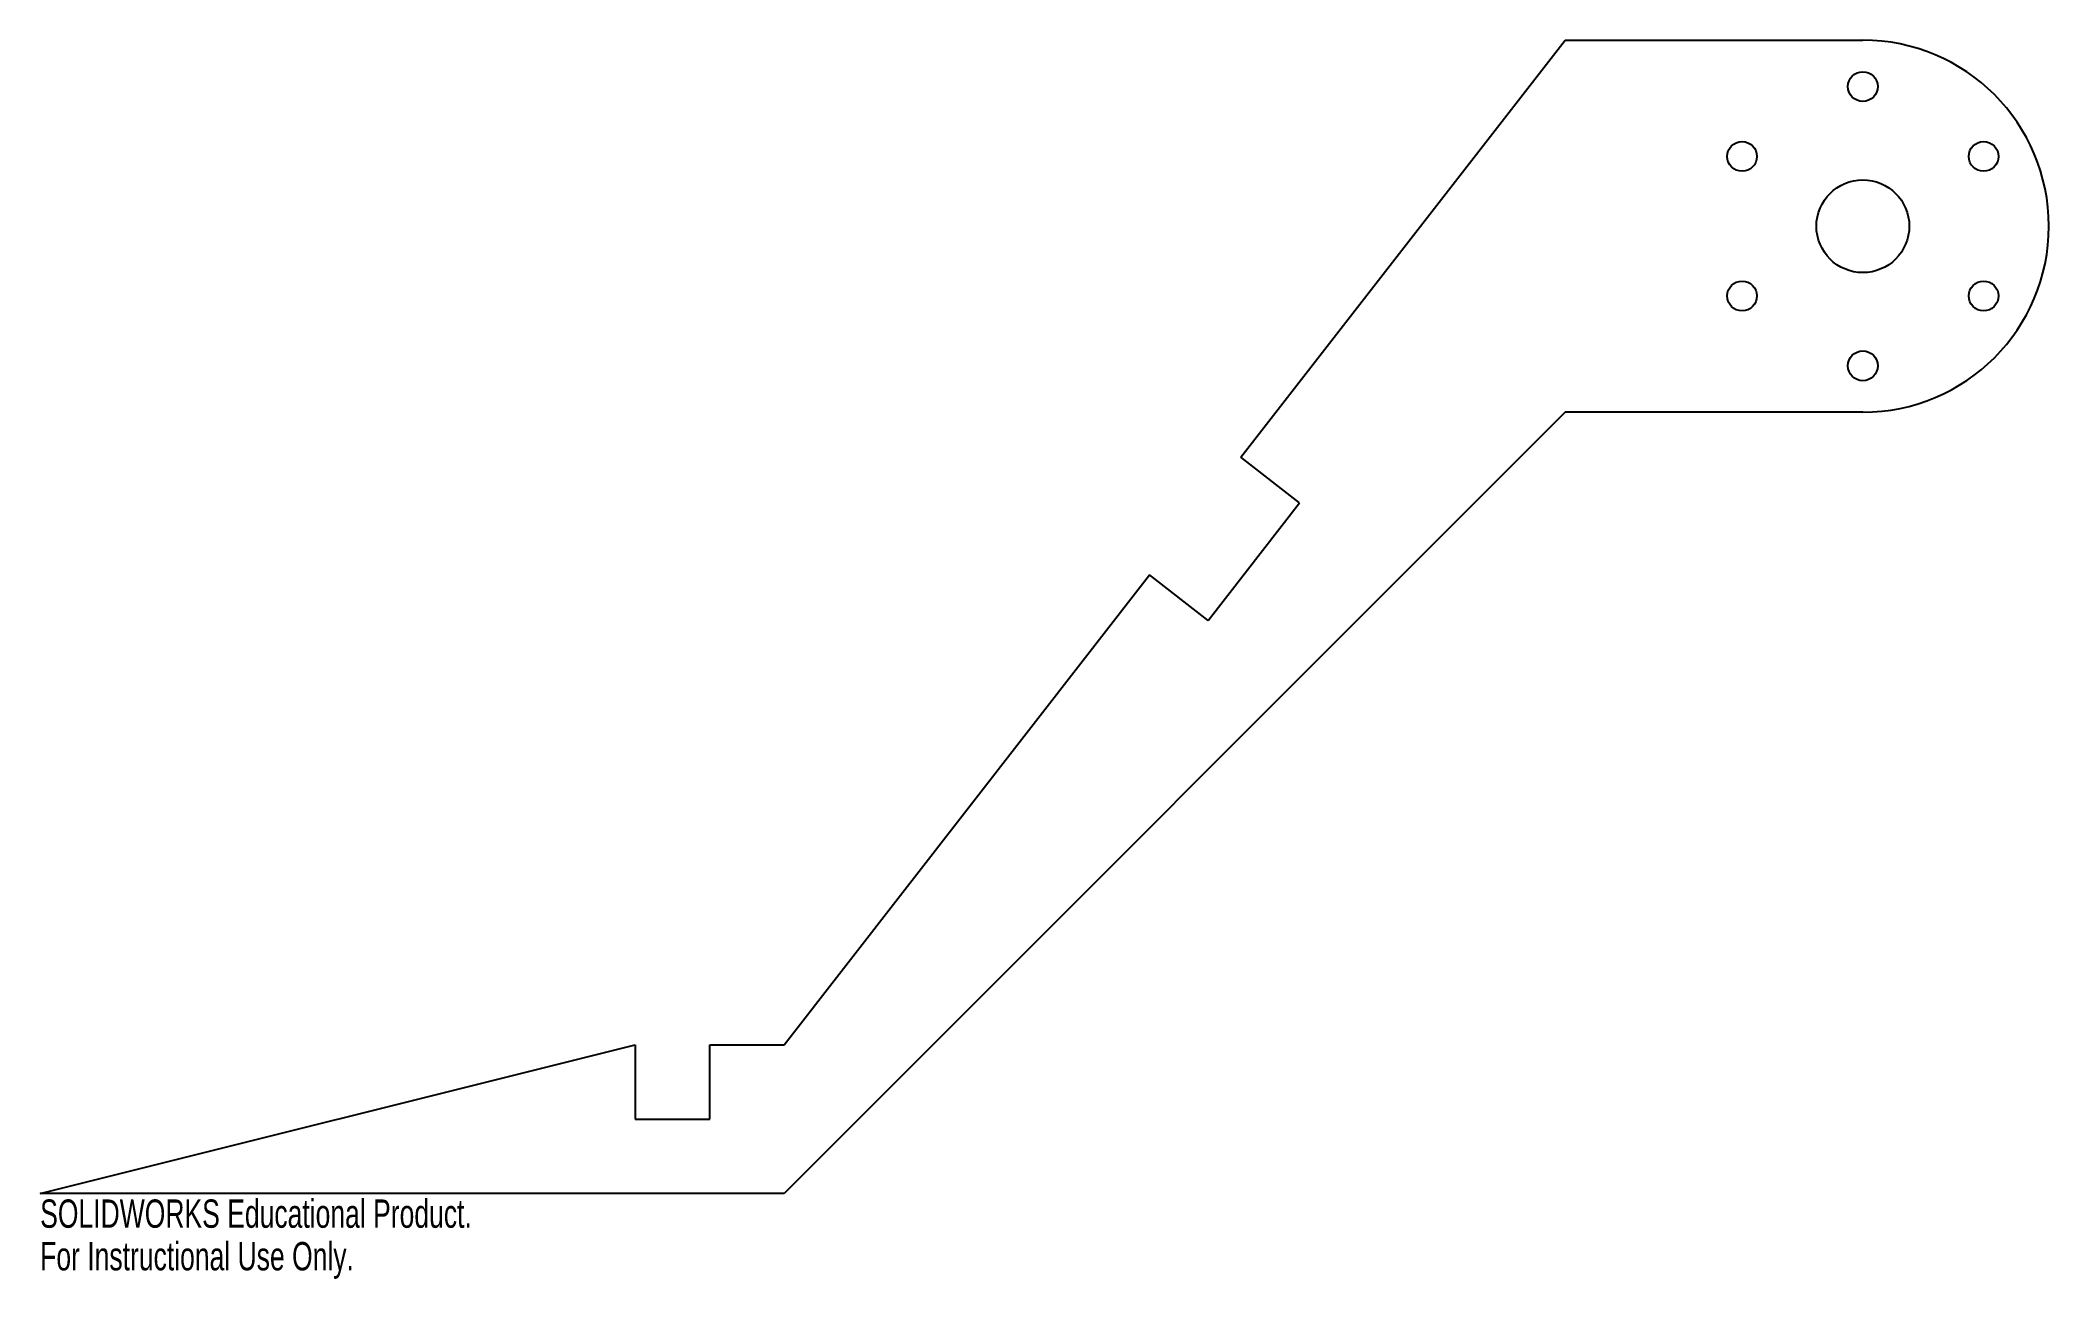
# Model space of a CAD drawing. Header units: inches. Extents: x -12.2 to 1.2, y -7.1 to 1.2.
import ezdxf

# ---------------------------------------------------------------- set-up
doc = ezdxf.new("R2010")
doc.units = ezdxf.units.IN
doc.header["$MEASUREMENT"] = 0
doc.styles.add('SLDTEXTSTYLE0', font='TXT', dxfattribs={"width": 0.7})

msp = doc.modelspace()

# ---------------------------------------------------------------- linework, layer by layer
at = {"color": 7, "linetype": 'Continuous', "lineweight": 25}
for p, q in [((-4.18, -1.553), (-2, 1.25)), ((-2, 1.25), (0, 1.25)), ((-2, -1.25), (-7.25, -6.5)), ((0, -1.25), (-2, -1.25)), ((-3.786, -1.86), (-4.18, -1.553)), ((-4.4, -2.65), (-3.786, -1.86)), ((-7.25, -5.5), (-4.794, -2.343)), ((-4.4, -2.65), (-4.794, -2.343)), ((-12.25, -6.5), (-8.25, -5.5)), ((-8.25, -5.5), (-8.25, -6)), ((-7.75, -5.5), (-7.25, -5.5)), ((-7.75, -6), (-7.75, -5.5)), ((-8.25, -6), (-7.75, -6)), ((-7.25, -6.5), (-12.25, -6.5))]:
    msp.add_line(p, q, dxfattribs=at)
for centre, radius in [((0, 0.938), 0.1), ((-0.812, 0.469), 0.1), ((0.812, 0.469), 0.1), ((0, 0), 0.312), ((-0.812, -0.469), 0.1), ((0.812, -0.469), 0.1), ((0, -0.938), 0.1)]:
    msp.add_circle(centre, radius, dxfattribs=at)
msp.add_arc((0, 0), 1.25, 270, 90, dxfattribs=at)

# ---------------------------------------------------------------- texts
at = {"color": 7, "linetype": 'Continuous', "char_height": 0.1903, "attachment_point": 1, "style": 'SLDTEXTSTYLE0'}
for s, insert in [('SOLIDWORKS Educational Product.', (-12.25, -6.54)), ('For Instructional Use Only.', (-12.25, -6.826))]:
    msp.add_mtext(s, dxfattribs=dict(at, insert=insert))

doc.saveas('drawing.dxf')
